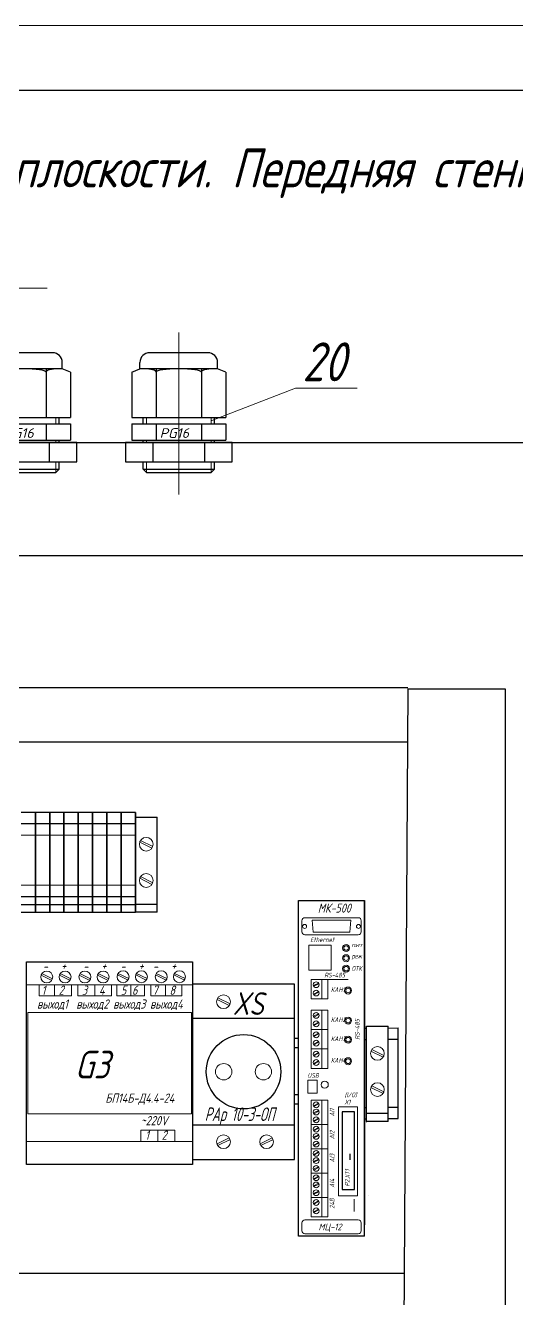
# Model space of a CAD drawing. Header units: millimetres. Extents: x -14 to 2659, y -2986 to -401.
# Drawn here: x 1841.9 to 1879.9, y -1217 to -1118.6 of the extents above; entities that cross this region are included whole.
import ezdxf

# ---------------------------------------------------------------- set-up
doc = ezdxf.new("R2010")
doc.units = ezdxf.units.MM
doc.layers.get('0').update_dxf_attribs({"lineweight": 20})
doc.layers.add('АСУТП', color=7, linetype='Continuous')
doc.layers.add('ссылки', color=7, linetype='Continuous')
doc.styles.add('GOST тип А', font='GOST_A.TTF', dxfattribs={"oblique": 15})
doc.styles.get("Standard").update_dxf_attribs({"font": 'simplex.shx', "width": 0.75, "oblique": 15})

# ---------------------------------------------------------------- blocks, each defined once
blk = doc.blocks.new('PG16')
at = {"lineweight": 30}
for p, q in [((2.25, 6.931), (-2.25, 6.931)), ((-3, 5.681), (-3, 6.181)), ((3, 5.681), (3, 6.181)), ((-3.625, 5.431), (-3, 5.681)), ((-3.625, 5.431), (-3.625, 1.931)), ((3, 5.681), (-3, 5.681)), ((-1.75, 5.681), (-1.75, 1.931)), ((1.75, 5.681), (1.75, 1.931)), ((3.625, 5.431), (3, 5.681)), ((3.625, 5.431), (3.625, 1.931)), ((-3.625, 1.931), (3.625, 1.931)), ((-3.625, 1.431), (-3.625, 0.181)), ((-3.625, 1.431), (3.625, 1.431)), ((-2.75, 1.431), (-2.75, 1.931)), ((-1.75, 1.431), (-1.75, 0.181)), ((1.75, 1.431), (1.75, 0.181)), ((2.75, 1.431), (2.75, 1.931)), ((3.625, 1.431), (3.625, 0.181)), ((-4.125, 0), (-4.125, -1.5)), ((4.125, 0), (-4.125, 0)), ((-3.625, 0.181), (3.625, 0.181)), ((-2.75, 0), (-2.75, 0.181)), ((-2, 0), (-2, -1.5)), ((2, 0), (2, -1.5)), ((2.75, 0), (2.75, 0.181)), ((4.125, -1.5), (4.125, 0)), ((-4.125, -1.5), (4.125, -1.5)), ((-2.75, -2.069), (-2.75, -1.5)), ((2.75, -2.069), (2.75, -1.5)), ((-2.75, -2.069), (2.75, -2.069)), ((-2.75, -2.069), (-2.5, -2.319)), ((-2.5, -2.319), (2.5, -2.319)), ((2.75, -2.069), (2.5, -2.319))]:
    blk.add_line(p, q, dxfattribs=at)
for p, q in [((-2.5, 1.431), (-2.5, 1.931)), ((2.5, 1.431), (2.5, 1.931)), ((-2.5, 0), (-2.5, 0.181)), ((2.5, 0), (2.5, 0.181)), ((-2.5, -2.319), (-2.5, -1.5)), ((2.5, -2.319), (2.5, -1.5))]:
    blk.add_line(p, q)
for centre, start, end in [((-2.25, 6.181), 90, 180), ((2.25, 6.181), 0, 90)]:
    blk.add_arc(centre, 0.75, start, end, dxfattribs=at)
for centre, major_axis, ratio, start_param, end_param in [((-2.688, 5.431), (-0.937, 0), 0.266667, 3.141593, 4.712389), ((0, 5.431), (-1.75, 0), 0.142857, 3.141593, 6.283185), ((2.688, 5.431), (0.938, 0), 0.266667, 1.570796, 3.141593)]:
    blk.add_ellipse(centre, major_axis=major_axis, ratio=ratio, start_param=start_param, end_param=end_param, dxfattribs=at)
at = {"layer": 'ссылки', "lineweight": 30, "oblique": 15}
blk.add_text('PG16', height=0.75, dxfattribs=at).set_placement((-1.472, 0.346))

msp = doc.modelspace()

# ---------------------------------------------------------------- linework, layer by layer
at = {"color": 7}
for p, q in [((2250.82141, -1118.5807), (1631.57141, -1118.5807)), ((1819.62892, -1138.87983), (1843.60712, -1138.87983)), ((1853.77115, -1154.83625), (1853.77115, -1142.30427)), ((1856.31615, -1149.10611), (1862.78652, -1146.60791)), ((1862.78652, -1146.60791), (1867.54569, -1146.60791)), ((1842.70013, -1179.41065), (1841.59763, -1179.41065)), ((1843.80263, -1179.41065), (1842.70013, -1179.41065)), ((1844.90513, -1179.41065), (1843.80263, -1179.41065)), ((1846.00763, -1179.41065), (1844.90513, -1179.41065)), ((1847.11013, -1179.41065), (1846.00763, -1179.41065)), ((1849.31513, -1179.41065), (1848.21263, -1179.41065)), ((1850.41763, -1179.76065), (1852.09763, -1179.76065)), ((1842.70013, -1181.16065), (1841.59763, -1181.16065)), ((1843.80263, -1181.16065), (1842.70013, -1181.16065)), ((1844.90513, -1181.16065), (1843.80263, -1181.16065)), ((1846.00763, -1181.16065), (1844.90513, -1181.16065)), ((1847.11013, -1181.16065), (1846.00763, -1181.16065)), ((1849.31513, -1181.16065), (1848.21263, -1181.16065)), ((1841.59763, -1185.01065), (1842.70013, -1185.01065)), ((1842.70013, -1185.01065), (1843.80263, -1185.01065)), ((1843.80263, -1185.01065), (1844.90513, -1185.01065)), ((1844.90513, -1185.01065), (1846.00763, -1185.01065)), ((1846.00763, -1185.01065), (1850.41763, -1185.01065)), ((1848.21263, -1185.01065), (1849.31513, -1185.01065)), ((1864.07883, -1187.72626), (1867.06767, -1187.72626)), ((1864.07883, -1187.72626), (1864.14854, -1188.65888)), ((1867.07709, -1187.72626), (1866.98144, -1188.65888)), ((1867.06767, -1187.72626), (1867.07709, -1187.72626)), ((1864.14854, -1188.65888), (1866.98144, -1188.65888)), ((1863.82835, -1189.66019), (1865.55154, -1189.66019)), ((1863.82835, -1191.59712), (1863.82835, -1189.66044)), ((1865.55154, -1189.66019), (1865.55154, -1191.59712)), ((1865.55154, -1191.59712), (1863.82835, -1191.59712)), ((1865.29038, -1192.31302), (1866.84876, -1192.31302)), ((1854.84001, -1192.7183), (1842.01237, -1192.7183)), ((1844.18353, -1192.7183), (1844.18353, -1193.58475)), ((1845.49611, -1192.7183), (1845.49611, -1193.58475)), ((1847.2954, -1192.7183), (1847.2954, -1193.58475)), ((1848.56292, -1192.7183), (1848.56292, -1193.58475)), ((1850.07349, -1192.7183), (1850.07349, -1193.58475)), ((1851.12495, -1192.7183), (1851.12495, -1193.58475)), ((1852.74607, -1192.7183), (1852.74607, -1193.58475)), ((1854.0136, -1192.7183), (1854.0136, -1193.58475)), ((1844.18353, -1193.58475), (1842.98609, -1193.58475)), ((1845.49611, -1193.58475), (1844.18353, -1193.58475)), ((1847.2954, -1193.58475), (1845.98281, -1193.58475)), ((1848.56292, -1193.58475), (1847.2954, -1193.58475)), ((1850.29924, -1193.58475), (1848.98666, -1193.58475)), ((1851.12495, -1193.58475), (1850.29924, -1193.58475)), ((1852.74607, -1193.58475), (1851.61165, -1193.58475)), ((1854.0136, -1193.58475), (1852.74607, -1193.58475)), ((1842.10145, -1194.85624), (1842.10145, -1202.69536)), ((1842.10145, -1202.69536), (1842.10145, -1194.85624)), ((1842.10145, -1194.85624), (1854.75093, -1194.85624)), ((1854.75093, -1202.69536), (1854.75093, -1194.85624)), ((1863.73952, -1200.09572), (1863.73952, -1201.10252)), ((1864.46879, -1200.09572), (1863.73952, -1200.09572)), ((1864.46879, -1201.10252), (1864.46879, -1200.09572)), ((1863.73952, -1201.10252), (1864.46879, -1201.10252)), ((1842.10145, -1202.69536), (1854.75093, -1202.69536)), ((1852.16078, -1203.96685), (1850.84819, -1203.96685)), ((1853.47336, -1203.96685), (1852.16078, -1203.96685)), ((1852.16078, -1204.8333), (1852.16078, -1203.96685)), ((1853.47336, -1203.96685), (1853.47336, -1204.8333)), ((1853.47336, -1204.8333), (1853.47336, -1203.96685)), ((1852.33894, -1204.8333), (1842.01237, -1204.8333)), ((1854.84001, -1204.8333), (1852.16078, -1204.8333)), ((1867.33413, -1209.28687), (1867.33413, -1210.2305))]:
    msp.add_line(p, q, dxfattribs=at)
at = {"color": 7, "lineweight": 30}
for p, q in [((1651.57141, -1123.5807), (2245.82141, -1123.5807)), ((1767.41533, -1150.80068), (1892.27974, -1150.80068)), ((1776.54033, -1159.55068), (1884.78969, -1159.55068)), ((1787.88889, -1169.75339), (1871.47953, -1169.75339)), ((1871.47897, -1169.84314), (1870.87493, -1267.40487)), ((1878.99759, -1169.84314), (1878.99759, -1267.40487)), ((1787.88889, -1173.95339), (1871.45352, -1173.95339)), ((1842.70013, -1179.41065), (1841.59763, -1179.41065)), ((1842.70013, -1187.11065), (1842.70013, -1179.41065)), ((1842.70013, -1179.41065), (1842.70013, -1187.11065)), ((1842.70013, -1187.11065), (1842.70013, -1179.41065)), ((1842.70013, -1187.11065), (1842.70013, -1179.41065)), ((1843.80263, -1179.41065), (1842.70013, -1179.41065)), ((1842.70013, -1179.41065), (1842.70013, -1187.11065)), ((1842.70013, -1187.11065), (1842.70013, -1179.41065)), ((1842.70013, -1187.11065), (1842.70013, -1179.41065)), ((1843.80263, -1187.11065), (1843.80263, -1179.41065)), ((1843.80263, -1179.41065), (1843.80263, -1187.11065)), ((1843.80263, -1187.11065), (1843.80263, -1179.41065)), ((1843.80263, -1187.11065), (1843.80263, -1179.41065)), ((1844.90513, -1179.41065), (1843.80263, -1179.41065)), ((1843.80263, -1179.41065), (1843.80263, -1187.11065)), ((1843.80263, -1187.11065), (1843.80263, -1179.41065)), ((1843.80263, -1187.11065), (1843.80263, -1179.41065)), ((1844.90513, -1187.11065), (1844.90513, -1179.41065)), ((1844.90513, -1179.41065), (1844.90513, -1187.11065)), ((1844.90513, -1187.11065), (1844.90513, -1179.41065)), ((1844.90513, -1187.11065), (1844.90513, -1179.41065)), ((1846.00763, -1179.41065), (1844.90513, -1179.41065)), ((1844.90513, -1179.41065), (1844.90513, -1187.11065)), ((1844.90513, -1187.11065), (1844.90513, -1179.41065)), ((1844.90513, -1187.11065), (1844.90513, -1179.41065)), ((1846.00763, -1187.11065), (1846.00763, -1179.41065)), ((1846.00763, -1179.41065), (1846.00763, -1187.11065)), ((1846.00763, -1187.11065), (1846.00763, -1179.41065)), ((1846.00763, -1187.11065), (1846.00763, -1179.41065)), ((1847.11013, -1179.41065), (1846.00763, -1179.41065)), ((1846.00763, -1179.41065), (1846.00763, -1187.11065)), ((1846.00763, -1187.11065), (1846.00763, -1179.41065)), ((1846.00763, -1187.11065), (1846.00763, -1179.41065)), ((1847.11013, -1187.11065), (1847.11013, -1179.41065)), ((1847.11013, -1179.41065), (1847.11013, -1187.11065)), ((1847.11013, -1187.11065), (1847.11013, -1179.41065)), ((1847.11013, -1187.11065), (1847.11013, -1179.41065)), ((1847.11013, -1179.41065), (1847.11013, -1187.11065)), ((1847.11013, -1187.11065), (1847.11013, -1179.41065)), ((1847.11013, -1187.11065), (1847.11013, -1179.41065)), ((1848.21263, -1179.41065), (1847.11013, -1179.41065)), ((1848.21263, -1187.11065), (1848.21263, -1179.41065)), ((1848.21263, -1187.11065), (1848.21263, -1179.41065)), ((1848.21263, -1179.41065), (1848.21263, -1187.11065)), ((1848.21263, -1187.11065), (1848.21263, -1179.41065)), ((1848.21263, -1187.11065), (1848.21263, -1179.41065)), ((1848.21263, -1179.41065), (1848.21263, -1187.11065)), ((1848.21263, -1187.11065), (1848.21263, -1179.41065)), ((1848.21263, -1187.11065), (1848.21263, -1179.41065)), ((1848.21263, -1187.11065), (1848.21263, -1179.41065)), ((1848.21263, -1179.41065), (1848.21263, -1187.11065)), ((1848.21263, -1187.11065), (1848.21263, -1179.41065)), ((1848.21263, -1187.11065), (1848.21263, -1179.41065)), ((1849.31513, -1179.41065), (1848.21263, -1179.41065)), ((1848.21263, -1179.41065), (1848.21263, -1187.11065)), ((1848.21263, -1187.11065), (1848.21263, -1179.41065)), ((1848.21263, -1187.11065), (1848.21263, -1179.41065)), ((1849.31513, -1187.11065), (1849.31513, -1179.41065)), ((1849.31513, -1179.41065), (1849.31513, -1187.11065)), ((1849.31513, -1187.11065), (1849.31513, -1179.41065)), ((1849.31513, -1187.11065), (1849.31513, -1179.41065)), ((1849.31513, -1179.41065), (1849.31513, -1187.11065)), ((1849.31513, -1187.11065), (1849.31513, -1179.41065)), ((1849.31513, -1187.11065), (1849.31513, -1179.41065)), ((1850.41763, -1179.41065), (1849.31513, -1179.41065)), ((1850.41763, -1187.11065), (1850.41763, -1179.41065)), ((1850.41763, -1187.11065), (1850.41763, -1179.41065)), ((1850.41763, -1179.41065), (1850.41763, -1187.11065)), ((1850.41763, -1187.11065), (1850.41763, -1179.41065)), ((1850.41763, -1187.11065), (1850.41763, -1179.41065)), ((1850.41763, -1179.41065), (1850.41763, -1187.11065)), ((1850.41763, -1187.11065), (1850.41763, -1179.41065)), ((1850.41763, -1187.11065), (1850.41763, -1179.41065)), ((1842.70013, -1180.28565), (1841.59763, -1180.28565)), ((1842.70013, -1187.11065), (1842.70013, -1179.76065)), ((1842.70013, -1179.76065), (1842.70013, -1187.11065)), ((1842.70013, -1187.11065), (1842.70013, -1179.76065)), ((1842.70013, -1187.11065), (1842.70013, -1179.76065)), ((1843.80263, -1180.28565), (1842.70013, -1180.28565)), ((1843.80263, -1187.11065), (1843.80263, -1179.76065)), ((1843.80263, -1179.76065), (1843.80263, -1187.11065)), ((1843.80263, -1187.11065), (1843.80263, -1179.76065)), ((1843.80263, -1187.11065), (1843.80263, -1179.76065)), ((1844.90513, -1180.28565), (1843.80263, -1180.28565)), ((1844.90513, -1187.11065), (1844.90513, -1179.76065)), ((1844.90513, -1179.76065), (1844.90513, -1187.11065)), ((1844.90513, -1187.11065), (1844.90513, -1179.76065)), ((1844.90513, -1187.11065), (1844.90513, -1179.76065)), ((1846.00763, -1180.28565), (1844.90513, -1180.28565)), ((1846.00763, -1187.11065), (1846.00763, -1179.76065)), ((1846.00763, -1179.76065), (1846.00763, -1187.11065)), ((1846.00763, -1187.11065), (1846.00763, -1179.76065)), ((1846.00763, -1187.11065), (1846.00763, -1179.76065)), ((1847.11013, -1180.28565), (1846.00763, -1180.28565)), ((1847.11013, -1187.11065), (1847.11013, -1179.76065)), ((1847.11013, -1179.76065), (1847.11013, -1187.11065)), ((1847.11013, -1187.11065), (1847.11013, -1179.76065)), ((1847.11013, -1187.11065), (1847.11013, -1179.76065)), ((1848.21263, -1180.28565), (1847.11013, -1180.28565)), ((1848.21263, -1187.11065), (1848.21263, -1179.76065)), ((1848.21263, -1179.76065), (1848.21263, -1187.11065)), ((1848.21263, -1187.11065), (1848.21263, -1179.76065)), ((1848.21263, -1187.11065), (1848.21263, -1179.76065)), ((1849.31513, -1180.28565), (1848.21263, -1180.28565)), ((1849.31513, -1187.11065), (1849.31513, -1179.76065)), ((1849.31513, -1179.76065), (1849.31513, -1187.11065)), ((1849.31513, -1187.11065), (1849.31513, -1179.76065)), ((1849.31513, -1187.11065), (1849.31513, -1179.76065)), ((1850.41763, -1180.28565), (1849.31513, -1180.28565)), ((1850.41763, -1179.76065), (1852.09763, -1179.76065)), ((1850.41763, -1187.11065), (1850.41763, -1179.76065)), ((1850.41763, -1179.76065), (1850.41763, -1187.11065)), ((1850.41763, -1187.11065), (1850.41763, -1179.76065)), ((1850.41763, -1187.11065), (1850.41763, -1179.76065)), ((1850.41763, -1187.11065), (1850.41763, -1179.76065)), ((1850.41763, -1179.76065), (1850.41763, -1187.11065)), ((1850.41763, -1187.11065), (1850.41763, -1179.76065)), ((1850.41763, -1187.11065), (1850.41763, -1179.76065)), ((1852.09763, -1187.11065), (1852.09763, -1179.76065)), ((1841.59763, -1185.88565), (1842.70013, -1185.88565)), ((1842.70013, -1185.88565), (1843.80263, -1185.88565)), ((1843.80263, -1185.88565), (1844.90513, -1185.88565)), ((1844.90513, -1185.88565), (1846.00763, -1185.88565)), ((1846.00763, -1185.88565), (1847.11013, -1185.88565)), ((1847.11013, -1185.88565), (1848.21263, -1185.88565)), ((1848.21263, -1185.88565), (1849.31513, -1185.88565)), ((1849.31513, -1185.88565), (1850.41763, -1185.88565)), ((1863.03099, -1186.20016), (1868.12465, -1186.20016)), ((1863.03099, -1212.14534), (1863.03099, -1186.20016)), ((1868.12465, -1211.26895), (1868.12465, -1186.20016)), ((1868.12465, -1186.20016), (1868.12465, -1211.26895)), ((1868.12465, -1186.20016), (1868.12465, -1211.26895)), ((1868.12465, -1211.26895), (1868.12465, -1186.20016)), ((1841.59763, -1187.11065), (1842.70013, -1187.11065)), ((1842.70013, -1187.11065), (1843.80263, -1187.11065)), ((1843.80263, -1187.11065), (1844.90513, -1187.11065)), ((1844.90513, -1187.11065), (1846.00763, -1187.11065)), ((1846.00763, -1187.11065), (1847.11013, -1187.11065)), ((1847.11013, -1187.11065), (1848.21263, -1187.11065)), ((1848.21263, -1187.11065), (1849.31513, -1187.11065)), ((1849.31513, -1187.11065), (1850.41763, -1187.11065)), ((1852.09763, -1187.11065), (1850.41763, -1187.11065)), ((1868.12465, -1212.14534), (1868.12465, -1187.07656)), ((1842.01237, -1206.61492), (1842.01237, -1190.93669)), ((1842.01237, -1206.61492), (1842.01237, -1190.93669)), ((1842.01237, -1190.93669), (1854.84001, -1190.93669)), ((1854.84001, -1190.93669), (1854.84001, -1206.61492)), ((1854.84001, -1192.66692), (1854.84001, -1206.21192)), ((1862.71501, -1192.66692), (1854.84001, -1192.66692)), ((1862.71501, -1206.21192), (1862.71501, -1192.66692)), ((1862.71501, -1195.3145), (1854.84001, -1195.3145)), ((1868.27725, -1195.92356), (1869.95725, -1195.92356)), ((1868.27725, -1203.27356), (1868.27725, -1195.92356)), ((1869.95725, -1203.27356), (1869.95725, -1195.92356)), ((1869.95725, -1203.27356), (1869.95725, -1196.27356)), ((1870.72302, -1203.05675), (1870.72302, -1196.05675)), ((1863.01117, -1196.85901), (1862.73361, -1196.85901)), ((1863.01117, -1197.58667), (1862.73361, -1197.58667)), ((1862.86403, -1197.58667), (1862.75323, -1197.58667)), ((1863.03099, -1201.21644), (1862.75342, -1201.21644)), ((1862.88384, -1201.21644), (1862.75527, -1201.21644)), ((1863.03099, -1201.94411), (1862.75342, -1201.94411)), ((1862.88384, -1201.94411), (1862.76762, -1201.94411)), ((1862.71501, -1203.56434), (1854.84001, -1203.56434)), ((1869.95725, -1203.27356), (1868.27725, -1203.27356)), ((1854.84001, -1206.21192), (1862.71501, -1206.21192)), ((1854.84001, -1206.61492), (1842.01237, -1206.61492)), ((1868.12465, -1212.14534), (1863.03099, -1212.14534)), ((1787.88885, -1215.01367), (1871.1993, -1215.01367))]:
    msp.add_line(p, q, dxfattribs=at)
at = {"color": 250, "lineweight": 30}
msp.add_line((1871.47897, -1169.84314), (1878.99759, -1169.84314), dxfattribs=at)
msp.add_line((1847.11013, -1181.16065), (1850.41763, -1181.16065))
at = {"color": 7, "linetype": 'Continuous', "lineweight": 0}
for p, q in [((1851.76087, -1182.03081), (1850.81872, -1181.56137)), ((1851.69653, -1182.15993), (1850.75439, -1181.69048)), ((1851.69653, -1184.95993), (1850.75439, -1184.49048)), ((1851.76087, -1184.83081), (1850.81872, -1184.36137)), ((1843.95591, -1192.37766), (1843.13727, -1191.96975)), ((1843.95591, -1192.37766), (1843.13727, -1191.96975)), ((1844.01181, -1192.26547), (1843.19318, -1191.85757)), ((1844.01181, -1192.26547), (1843.19318, -1191.85757)), ((1845.36889, -1192.37766), (1844.55025, -1191.96975)), ((1845.36889, -1192.37766), (1844.55025, -1191.96975)), ((1845.42479, -1192.26547), (1844.60615, -1191.85757)), ((1845.42479, -1192.26547), (1844.60615, -1191.85757)), ((1846.89897, -1192.37766), (1846.08033, -1191.96975)), ((1846.89897, -1192.37766), (1846.08033, -1191.96975)), ((1846.95487, -1192.26547), (1846.13623, -1191.85757)), ((1846.95487, -1192.26547), (1846.13623, -1191.85757)), ((1848.31195, -1192.37766), (1847.49331, -1191.96975)), ((1848.31195, -1192.37766), (1847.49331, -1191.96975)), ((1848.36785, -1192.26547), (1847.54921, -1191.85757)), ((1848.36785, -1192.26547), (1847.54921, -1191.85757)), ((1849.85329, -1192.35535), (1849.03465, -1191.94745)), ((1849.85329, -1192.35535), (1849.03465, -1191.94745)), ((1849.90919, -1192.24316), (1849.09055, -1191.83526)), ((1849.90919, -1192.24316), (1849.09055, -1191.83526)), ((1851.26626, -1192.35535), (1850.44762, -1191.94745)), ((1851.26626, -1192.35535), (1850.44762, -1191.94745)), ((1851.32216, -1192.24316), (1850.50353, -1191.83526)), ((1851.32216, -1192.24316), (1850.50353, -1191.83526)), ((1852.79634, -1192.35535), (1851.97771, -1191.94745)), ((1852.79634, -1192.35535), (1851.97771, -1191.94745)), ((1852.85225, -1192.24316), (1852.03361, -1191.83526)), ((1852.85225, -1192.24316), (1852.03361, -1191.83526)), ((1854.20932, -1192.35535), (1853.39068, -1191.94745)), ((1854.20932, -1192.35535), (1853.39068, -1191.94745)), ((1854.26522, -1192.24316), (1853.44658, -1191.83526)), ((1854.26522, -1192.24316), (1853.44658, -1191.83526)), ((1864.83068, -1192.31302), (1864.83068, -1193.81033)), ((1842.01237, -1192.7183), (1853.9492, -1192.7183)), ((1842.98609, -1192.7183), (1842.98609, -1193.58475)), ((1842.98609, -1193.58475), (1842.98609, -1192.7183)), ((1844.18353, -1193.58475), (1844.18353, -1192.7183)), ((1844.18353, -1192.7183), (1845.49611, -1192.7183)), ((1845.98281, -1193.58475), (1845.98281, -1192.7183)), ((1845.98281, -1192.7183), (1847.2954, -1192.7183)), ((1847.2954, -1193.58475), (1847.2954, -1192.7183)), ((1847.2954, -1192.7183), (1848.56292, -1192.7183)), ((1848.98666, -1193.58475), (1848.98666, -1192.7183)), ((1848.98666, -1192.7183), (1850.29924, -1192.7183)), ((1850.29924, -1192.7183), (1851.12495, -1192.7183)), ((1851.43349, -1192.7183), (1852.74607, -1192.7183)), ((1851.61165, -1193.58475), (1851.61165, -1192.7183)), ((1852.74607, -1193.58475), (1852.74607, -1192.7183)), ((1852.74607, -1192.7183), (1854.0136, -1192.7183)), ((1864.1788, -1192.78397), (1864.57545, -1192.58633)), ((1864.1788, -1193.43232), (1864.57545, -1193.23468)), ((1864.20588, -1192.83833), (1864.60253, -1192.64069)), ((1864.20588, -1193.48668), (1864.60253, -1193.28904)), ((1857.66929, -1194.32482), (1856.72714, -1193.85537)), ((1857.73362, -1194.19571), (1856.79148, -1193.72626)), ((1864.1788, -1195.15767), (1864.57545, -1194.96003)), ((1864.20588, -1195.21203), (1864.60253, -1195.01439)), ((1864.83068, -1194.68673), (1864.83068, -1196.18403)), ((1864.1788, -1195.80602), (1864.57545, -1195.60838)), ((1864.20588, -1195.86038), (1864.60253, -1195.66274)), ((1864.83068, -1196.18403), (1864.83068, -1197.68134)), ((1864.1788, -1196.65498), (1864.57545, -1196.45734)), ((1864.1788, -1197.30333), (1864.57545, -1197.10569)), ((1864.20588, -1196.70933), (1864.60253, -1196.51169)), ((1864.20588, -1197.35768), (1864.60253, -1197.16004)), ((1864.1788, -1198.15228), (1864.57545, -1197.95464)), ((1864.20588, -1198.20664), (1864.60253, -1198.009)), ((1864.83068, -1197.68134), (1864.83068, -1199.17864)), ((1869.55615, -1198.32284), (1868.61401, -1197.85339)), ((1869.62049, -1198.19373), (1868.67834, -1197.72428)), ((1864.1788, -1198.80063), (1864.57545, -1198.60299)), ((1864.20588, -1198.85499), (1864.60253, -1198.65735)), ((1869.55615, -1201.12284), (1868.61401, -1200.65339)), ((1869.62049, -1200.99373), (1868.67834, -1200.52428)), ((1864.1788, -1202.06893), (1864.57545, -1201.87129)), ((1864.20588, -1202.12329), (1864.60253, -1201.92565)), ((1864.83068, -1201.63358), (1864.83068, -1203.5118)), ((1864.1788, -1202.62582), (1864.57545, -1202.42818)), ((1864.1788, -1203.22467), (1864.57545, -1203.02703)), ((1864.20588, -1202.68018), (1864.60253, -1202.48254)), ((1864.20588, -1203.27903), (1864.60253, -1203.08139)), ((1850.84819, -1203.96685), (1850.84819, -1204.8333)), ((1852.16078, -1203.96685), (1852.16078, -1204.8333)), ((1864.1788, -1203.94716), (1864.57545, -1203.74952)), ((1864.20588, -1204.00152), (1864.60253, -1203.80388)), ((1864.83068, -1203.5118), (1864.83068, -1205.39003)), ((1850.84819, -1204.8333), (1852.16078, -1204.8333)), ((1852.16078, -1204.8333), (1853.47336, -1204.8333)), ((1857.66929, -1204.55402), (1856.72714, -1205.02346)), ((1857.73362, -1204.68313), (1856.79148, -1205.15258)), ((1860.99951, -1204.55402), (1860.05736, -1205.02346)), ((1861.06384, -1204.68313), (1860.1217, -1205.15258)), ((1864.1788, -1204.50405), (1864.57545, -1204.30641)), ((1864.1788, -1205.1029), (1864.57545, -1204.90526)), ((1864.20588, -1204.55841), (1864.60253, -1204.36077)), ((1864.20588, -1205.15726), (1864.60253, -1204.95962)), ((1864.1788, -1205.82538), (1864.57545, -1205.62774)), ((1864.1788, -1206.38228), (1864.57545, -1206.18464)), ((1864.20588, -1205.87974), (1864.60253, -1205.6821)), ((1864.83068, -1205.39003), (1864.83068, -1207.26826)), ((1864.1788, -1206.98113), (1864.57545, -1206.78349)), ((1864.20588, -1206.43664), (1864.60253, -1206.239)), ((1864.20588, -1207.03548), (1864.60253, -1206.83784)), ((1864.1788, -1207.70361), (1864.57545, -1207.50597)), ((1864.1788, -1208.2605), (1864.57545, -1208.06286)), ((1864.20588, -1207.75797), (1864.60253, -1207.56033)), ((1864.20588, -1208.31486), (1864.60253, -1208.11722)), ((1864.83068, -1207.26826), (1864.83068, -1209.14648)), ((1864.1788, -1208.85935), (1864.57545, -1208.66171)), ((1864.20588, -1208.91371), (1864.60253, -1208.71607)), ((1864.83068, -1209.14648), (1864.83068, -1210.64379)), ((1864.1788, -1209.61743), (1864.57545, -1209.41979)), ((1864.1788, -1210.26578), (1864.57545, -1210.06814)), ((1864.20588, -1209.67178), (1864.60253, -1209.47414)), ((1864.20588, -1210.32014), (1864.60253, -1210.1225))]:
    msp.add_line(p, q, dxfattribs=at)
at = {"color": 7, "lineweight": -3}
for p, q in [((1841.59763, -1186.51644), (1842.70013, -1186.51644)), ((1842.70013, -1186.51644), (1843.80263, -1186.51644)), ((1843.80263, -1186.51644), (1844.90513, -1186.51644)), ((1844.90513, -1186.51644), (1846.00763, -1186.51644)), ((1846.00763, -1186.51644), (1850.41763, -1186.51644)), ((1848.21263, -1186.51644), (1849.31513, -1186.51644)), ((1852.09763, -1186.51644), (1850.41763, -1186.51644)), ((1869.95725, -1202.67935), (1868.27725, -1202.67935))]:
    msp.add_line(p, q, dxfattribs=at)
at = {"color": 0, "lineweight": 30}
for p, q in [((1868.12465, -1196.07109), (1868.28878, -1196.07109)), ((1869.95725, -1196.07109), (1870.72302, -1196.05675)), ((1868.12465, -1196.94609), (1868.28878, -1196.94609)), ((1869.95725, -1196.93175), (1870.72302, -1196.93175)), ((1868.12465, -1202.19609), (1868.28878, -1202.19609)), ((1869.95725, -1202.18175), (1870.72302, -1202.18175)), ((1868.12465, -1203.07109), (1868.28878, -1203.07109)), ((1869.95725, -1203.05675), (1870.72302, -1203.05675))]:
    msp.add_line(p, q, dxfattribs=at)
at = {"color": 250}
for p, q in [((1868.27725, -1196.34672), (1868.27725, -1203.34672)), ((1868.40696, -1209.03295), (1868.40696, -1209.03295))]:
    msp.add_line(p, q, dxfattribs=at)
at = {"color": 7}
for points in [[(1863.51852, -1188.85504), (1867.63711, -1188.85504, 0.41421356), (1867.86996, -1188.62219), (1867.86996, -1187.76822, 0.41421356), (1867.63711, -1187.53536), (1863.51852, -1187.53536, 0.41421356), (1863.28567, -1187.76822), (1863.28567, -1188.62219, 0.41421356)], [(1863.51852, -1211.96439), (1867.63711, -1211.96439, 0.41421356), (1867.86996, -1211.73153), (1867.86996, -1211.11779, 0.41421356), (1867.63711, -1210.88493), (1863.51852, -1210.88493, 0.41421356), (1863.28567, -1211.11779), (1863.28567, -1211.73153, 0.41421356)]]:
    msp.add_lwpolyline(points, format="xyb", close=True, dxfattribs=at)
at = {"color": 7, "linetype": 'Continuous', "lineweight": 0}
for points in [[(1864.00705, -1192.31302), (1865.29038, -1192.31302), (1865.29038, -1193.81033), (1864.00705, -1193.81033)], [(1864.00705, -1194.68673), (1865.29038, -1194.68673), (1865.29038, -1196.18403), (1864.00705, -1196.18403)], [(1864.00705, -1196.18403), (1865.29038, -1196.18403), (1865.29038, -1197.68134), (1864.00705, -1197.68134)], [(1864.00705, -1197.68134), (1865.29038, -1197.68134), (1865.29038, -1199.17864), (1864.00705, -1199.17864)], [(1864.00705, -1201.63358), (1865.29038, -1201.63358), (1865.29038, -1203.5118), (1864.00705, -1203.5118)], [(1864.00705, -1203.5118), (1865.29038, -1203.5118), (1865.29038, -1205.39003), (1864.00705, -1205.39003)], [(1864.00705, -1205.39003), (1865.29038, -1205.39003), (1865.29038, -1207.26826), (1864.00705, -1207.26826)], [(1864.00705, -1207.26826), (1865.29038, -1207.26826), (1865.29038, -1209.14648), (1864.00705, -1209.14648)], [(1864.00705, -1209.14648), (1865.29038, -1209.14648), (1865.29038, -1210.64379), (1864.00705, -1210.64379)]]:
    msp.add_lwpolyline(points, close=True, dxfattribs=at)
at = {"color": 7}
msp.add_lwpolyline([(1866.11918, -1202.14199), (1867.58471, -1202.14199), (1867.58471, -1209.03814), (1866.11918, -1209.03814)], close=True, dxfattribs=at)
at = {"color": 7, "lineweight": 30}
msp.add_lwpolyline([(1867.33823, -1202.55008), (1866.39526, -1202.55008), (1866.39526, -1208.54203), (1867.33823, -1208.54203)], close=True, dxfattribs=at)
at = {"color": 7, "linetype": 'Continuous', "lineweight": 0}
for centre, radius in [((1851.25763, -1181.86065), 0.53123), ((1851.25763, -1184.66065), 0.53123), ((1866.69852, -1189.87737), 0.27073), ((1866.69852, -1190.66562), 0.27073), ((1866.69852, -1189.87737), 0.17806), ((1866.69852, -1191.476), 0.27073), ((1866.69852, -1190.66562), 0.17806), ((1866.69852, -1191.476), 0.17806), ((1843.57454, -1192.11761), 0.46159), ((1843.57454, -1192.11761), 0.46159), ((1844.98752, -1192.11761), 0.46159), ((1844.98752, -1192.11761), 0.46159), ((1846.5176, -1192.11761), 0.46159), ((1846.5176, -1192.11761), 0.46159), ((1847.93058, -1192.11761), 0.46159), ((1847.93058, -1192.11761), 0.46159), ((1849.47192, -1192.09531), 0.46159), ((1849.47192, -1192.09531), 0.46159), ((1850.88489, -1192.09531), 0.46159), ((1850.88489, -1192.09531), 0.46159), ((1852.41498, -1192.09531), 0.46159), ((1852.41498, -1192.09531), 0.46159), ((1853.82795, -1192.09531), 0.46159), ((1853.82795, -1192.09531), 0.46159), ((1864.39066, -1192.71233), 0.22365), ((1864.39066, -1193.36068), 0.22365), ((1866.85493, -1193.16291), 0.27073), ((1866.85493, -1193.16291), 0.17806), ((1857.23038, -1194.02554), 0.53123), ((1864.39066, -1195.08603), 0.22365), ((1866.85493, -1195.4877), 0.27073), ((1866.85493, -1195.4877), 0.17806), ((1864.39066, -1195.73438), 0.22365), ((1864.39066, -1196.58333), 0.22365), ((1864.39066, -1197.23169), 0.22365), ((1866.85493, -1196.96299), 0.27073), ((1866.85493, -1196.96299), 0.17806), ((1864.39066, -1198.08064), 0.22365), ((1869.11725, -1198.02356), 0.53123), ((1864.39066, -1198.72899), 0.22365), ((1866.85493, -1198.62666), 0.27073), ((1866.85493, -1198.62666), 0.17806), ((1865.04875, -1200.43906), 0.27611), ((1869.11725, -1200.82356), 0.53123), ((1864.39066, -1201.99729), 0.22365), ((1864.39066, -1202.55418), 0.22365), ((1864.39066, -1203.15303), 0.22365), ((1864.39066, -1203.87552), 0.22365), ((1864.39066, -1204.43241), 0.22365), ((1857.23038, -1204.8533), 0.53123), ((1860.5606, -1204.8533), 0.53123), ((1864.39066, -1205.03126), 0.22365), ((1864.39066, -1205.75374), 0.22365), ((1864.39066, -1206.31064), 0.22365), ((1864.39066, -1206.90948), 0.22365), ((1864.39066, -1207.63197), 0.22365), ((1864.39066, -1208.18886), 0.22365), ((1864.39066, -1208.78771), 0.22365), ((1864.39066, -1209.54579), 0.22365), ((1864.39066, -1210.19414), 0.22365)]:
    msp.add_circle(centre, radius, dxfattribs=at)
at = {"color": 7}
for centre, radius in [((1863.49692, -1188.21032), 0.15293), ((1867.65515, -1188.21032), 0.15293), ((1857.24317, -1199.43942), 0.63526), ((1860.31185, -1199.43942), 0.63526)]:
    msp.add_circle(centre, radius, dxfattribs=at)
at = {"color": 7, "lineweight": 30}
msp.add_circle((1858.77751, -1199.43942), 2.87594, dxfattribs=at)
at = {"layer": 'АСУТП', "color": 7}
msp.add_line((1866.98108, -1205.78723), (1866.98108, -1206.2379), dxfattribs=at)

# ---------------------------------------------------------------- block references
at = {"color": 7}
for p in [(1841.77115, -1150.80068), (1853.77115, -1150.80068)]:
    msp.add_blockref('PG16', p, dxfattribs=at)

# ---------------------------------------------------------------- texts
at = {"color": 7, "linetype": 'Continuous', "lineweight": 0, "style": 'GOST тип А', "oblique": 15}
for s, height, p in [('МК-500', 0.698559, (1864.51622, -1187.14374)), ('Ethernet', 0.363833, (1863.93036, -1189.41458)), ('реж', 0.363833, (1867.12401, -1190.68461)), ('пит', 0.363833, (1867.12401, -1189.81151)), ('-', 0.71265, (1843.2625, -1191.64672)), ('+', 0.71265, (1844.67697, -1191.5953)), ('-', 0.71265, (1846.37437, -1191.64672)), ('+', 0.71265, (1847.78884, -1191.5953)), ('-', 0.71265, (1849.25605, -1191.64672)), ('+', 0.71265, (1850.67052, -1191.5953)), ('-', 0.71265, (1851.7673, -1191.64672)), ('+', 0.71265, (1853.18177, -1191.5953)), ('ОТК', 0.363833, (1867.12401, -1191.63965)), ('RS-485', 0.363833, (1865.00981, -1192.15657)), ('1', 0.71265, (1843.17999, -1193.49486)), ('2', 0.71265, (1844.49258, -1193.49486)), ('3', 0.71265, (1846.29186, -1193.49486)), ('4', 0.71265, (1847.60445, -1193.49486)), ('5', 0.71265, (1849.2957, -1193.49486)), ('6', 0.71265, (1850.1632, -1193.49486)), ('7', 0.71265, (1851.74254, -1193.49486)), ('8', 0.71265, (1853.05512, -1193.49486)), ('КАН1', 0.363833, (1865.52074, -1193.2723)), ('выход1', 0.712647, (1842.82367, -1194.56383)), ('выход2', 0.712647, (1845.85242, -1194.56383)), ('выход3', 0.712647, (1848.70301, -1194.56383)), ('выход4', 0.712647, (1851.55359, -1194.56383)), ('КАН2', 0.363833, (1865.52074, -1195.59709)), ('КАН3', 0.363833, (1865.52074, -1197.07238)), ('КАН4', 0.363833, (1865.52074, -1198.73605)), ('USB', 0.363833, (1863.70949, -1199.90929)), ('БП14Б-Д4.4-24', 0.7126468, (1848.09949, -1201.83556)), ('(I/O)', 0.363833, (1866.58922, -1201.41132)), ('Х1', 0.363833, (1866.58922, -1201.96254)), ('~220V', 0.712647, (1850.824, -1203.57741)), ('1', 0.71265, (1851.17797, -1204.7011)), ('2', 0.71265, (1852.4494, -1204.7011)), (' МЦ-12', 0.509366, (1864.26693, -1211.68977))]:
    msp.add_text(s, height=height, dxfattribs=at).set_placement(p)
at = {"color": 7, "style": 'GOST тип А', "oblique": 15}
msp.add_text('XS', height=1.75, dxfattribs=at).set_placement((1857.94148, -1195.04645))
at = {"color": 7, "linetype": 'Continuous', "lineweight": 0, "style": 'GOST тип А', "oblique": 15}
for s, p in [('RS-485', (1867.75009, -1196.9731)), ('AI1', (1865.80349, -1202.90489)), ('AI2', (1865.80349, -1204.6681)), ('AI3', (1865.80349, -1206.46084)), ('Р2.ХТ1', (1866.9821, -1208.32156)), ('AI4', (1865.80349, -1208.40918)), ('24В', (1865.80349, -1210.02109))]:
    msp.add_text(s, height=0.363833, rotation=90, dxfattribs=at).set_placement(p)
at = {"color": 7, "lineweight": 0, "style": 'GOST тип А', "oblique": 15}
msp.add_text('G3', height=2.13794, dxfattribs=at).set_placement((1845.73626, -1199.95417))
at = {"color": 7, "style": 'GOST тип А', "oblique": 15, "width": 0.8}
msp.add_text('РАр 10-3-ОП ', height=1.05, dxfattribs=at).set_placement((1855.77274, -1203.2485))
at = {"layer": 'ссылки', "color": 7, "style": 'GOST тип А', "oblique": 15}
for s, p in [('Щит ЩМП-3 IP54     Вид на внутренней плоскости. Передняя стенка (монтажная панель)', (1774.58354, -1131.09743)), ('20', (1863.32084, -1146.0751))]:
    msp.add_text(s, height=3, dxfattribs=at).set_placement(p)

doc.saveas('drawing.dxf')
